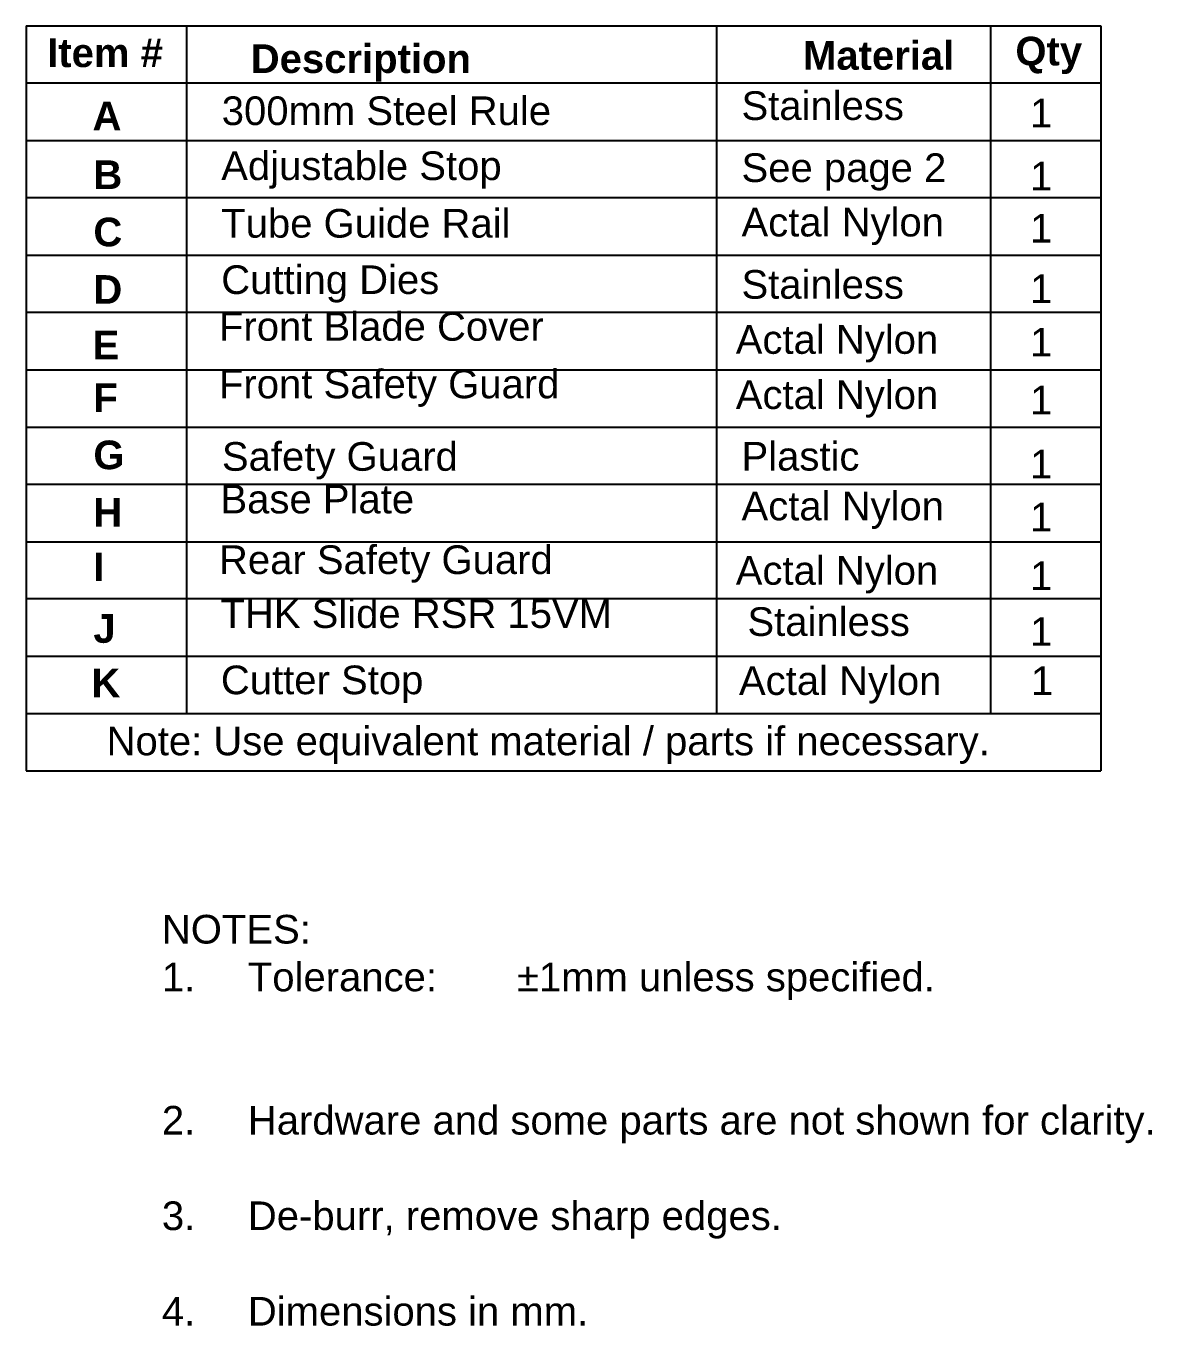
# Model space of a CAD drawing. Header units: millimetres. Extents: x -16619 to -11657, y 7083 to 8935.
# Drawn here: x -11814.6 to -11657.5, y 7462.5 to 7644 of the extents above; entities that cross this region are included whole.
import ezdxf

# ---------------------------------------------------------------- set-up
doc = ezdxf.new("R2010")
doc.units = ezdxf.units.MM
doc.header["$LTSCALE"] = 0.5
doc.header["$MEASUREMENT"] = 0
doc.layers.add('MODEL', color=7, linetype='Continuous')
doc.styles.add('style1', font='ARIAL.TTF')

msp = doc.modelspace()

# ---------------------------------------------------------------- linework, layer by layer
at = {"layer": 'MODEL'}
for p, q in [((-11814.62, 7644.02), (-11664.62, 7644.02)), ((-11814.62, 7644.02), (-11814.62, 7548.02)), ((-11792.233, 7644.02), (-11792.233, 7556.02)), ((-11718.224, 7644.02), (-11718.224, 7548.02)), ((-11679.992, 7644.02), (-11679.992, 7548.02)), ((-11664.62, 7644.02), (-11664.62, 7548.02)), ((-11664.62, 7636.02), (-11814.62, 7636.02)), ((-11814.62, 7628.02), (-11664.62, 7628.02)), ((-11664.62, 7620.02), (-11814.62, 7620.02)), ((-11814.62, 7612.02), (-11664.62, 7612.02)), ((-11664.62, 7604.02), (-11814.62, 7604.02)), ((-11814.62, 7596.02), (-11664.62, 7596.02)), ((-11814.62, 7588.02), (-11664.62, 7588.02)), ((-11664.62, 7580.02), (-11814.62, 7580.02)), ((-11814.62, 7572.02), (-11664.62, 7572.02)), ((-11664.62, 7564.02), (-11814.62, 7564.02)), ((-11814.62, 7556.02), (-11664.62, 7556.02)), ((-11792.233, 7556.02), (-11792.233, 7548.02)), ((-11814.62, 7548.02), (-11664.62, 7548.02)), ((-11814.62, 7548.02), (-11814.62, 7540.02)), ((-11664.62, 7548.02), (-11664.62, 7540.02)), ((-11814.62, 7540.02), (-11664.62, 7540.02))]:
    msp.add_line(p, q, dxfattribs=at)

# ---------------------------------------------------------------- texts
at = {"layer": 'MODEL', "char_height": 4, "attachment_point": 1, "style": 'style1'}
for s, insert, width in [('{\\fArial|b1|i0|c0|p34;Item #}', (-11811.663, 7642.282), 19.78647), ('{\\fArial|b1|i0|c0|p34;Description}', (-11783.252, 7641.461), 19.78647), ('{\\fArial|b1|i0|c0|p34;Material}', (-11706.175, 7641.911), 19.78647), ('{\\fArial|b1|i0|c0|p34;Qty}', (-11676.53, 7642.521), 14.71166), ('300mm Steel Rule', (-11787.301, 7634.187), 66.1092), ('Stainless', (-11714.756, 7634.901), 32.05837), ('{\\fArial|b1|i0|c0|p34;A}', (-11805.337, 7633.461), 7.6733), ('1', (-11674.489, 7633.877), 6.88664), ('{\\fArial|b1|i0|c0|p34;B}', (-11805.216, 7625.257), 7.6733), (' Adjustable Stop', (-11788.925, 7626.509), 67.90742), ('See page 2', (-11714.756, 7626.24), 32.05837), ('1', (-11674.489, 7625.068), 6.88664), (' Tube Guide Rail', (-11788.925, 7618.473), 67.90742), ('Actal Nylon', (-11714.756, 7618.636), 32.05837), ('{\\fArial|b1|i0|c0|p34;C}', (-11805.216, 7617.257), 7.6733), ('1', (-11674.489, 7617.787), 6.88664), (' Cutting Dies', (-11788.925, 7610.601), 67.90742), ('{\\fArial|b1|i0|c0|p34;D}', (-11805.216, 7609.235), 7.6733), ('Stainless', (-11714.756, 7609.944), 32.05837), ('1', (-11674.489, 7609.339), 6.88664), ('Front Blade Cover{\\H1.4337x; }', (-11787.687, 7604.077), 67.90742), ('Actal Nylon', (-11715.559, 7602.25), 32.05837), ('1', (-11674.489, 7601.877), 6.88664), ('{\\fArial|b1|i0|c0|p34;E}', (-11805.337, 7601.461), 7.6733), ('Front Safety Guard{\\H1.4337x; }', (-11787.687, 7596.041), 67.90742), ('Actal Nylon', (-11715.559, 7594.542), 32.05837), ('{\\fArial|b1|i0|c0|p34;F}', (-11805.216, 7594.137), 7.6733), ('1', (-11674.489, 7593.795), 6.88664), ('{\\fArial|b1|i0|c0|p34;G}', (-11805.216, 7586.137), 7.6733), ('Safety Guard', (-11787.275, 7585.92), 72.03686), ('Plastic', (-11714.756, 7585.951), 32.05837), ('1', (-11674.489, 7584.853), 6.88664), ('Base Plate{\\H1.4167x; }', (-11787.479, 7579.967), 80.15393), ('{\\fArial|b1|i0|c0|p34;H}', (-11805.216, 7578.115), 7.6733), ('Actal Nylon', (-11714.756, 7578.999), 32.05837), ('1', (-11674.489, 7577.466), 6.88664), ('Rear Safety Guard{\\H1.4337x; }', (-11787.687, 7571.503), 67.90742), ('{\\fArial|b1|i0|c0|p34;I}', (-11805.216, 7570.508), 7.6733), ('Actal Nylon', (-11715.559, 7570.004), 32.05837), ('1', (-11674.489, 7569.257), 6.88664), ('THK Slide RSR 15VM{\\H1.4337x; }', (-11787.479, 7563.979), 80.15393), ('{\\fArial|b1|i0|c0|p34;J}', (-11805.216, 7561.902), 7.6733), ('Stainless', (-11713.928, 7562.862), 32.05837), ('1', (-11674.489, 7561.478), 6.88664), ('Cutter Stop ', (-11787.423, 7554.722), 80.15393), ('Actal Nylon', (-11715.113, 7554.623), 32.05837), ('1', (-11674.361, 7554.599), 6.88664), ('{\\fArial|b1|i0|c0|p34;K}', (-11805.49, 7554.305), 7.6733), ('Note: Use equivalent material / parts if necessary. ', (-11803.378, 7546.196), 135.10444), ('NOTES:\\P\\pi-12,l12,t12,48;{\\fArial|b0|i0|c0|p32;1.^ITolerance: ^I ±1mm unless specified.\\Ftxt|c0;\\P\\pi0,l0,tz;\\fArial|b0|i0|c0|p32;^I^I^I\\P\\Ftxt|c0;\\P\\pi-12,l12,t12;}2.^IHardware and some parts are not shown for clarity.\\P\\pi0,l0,tz;\\P\\pi-12,l12,t12;3.^IDe-burr, remove sharp edges.\\P\\pi0,l0,tz;\\P\\pi-12,l12,t12;4.^IDimensions in mm.', (-11795.657, 7519.912), 135.10444)]:
    msp.add_mtext(s, dxfattribs=dict(at, insert=insert, width=width))

doc.saveas('drawing.dxf')
